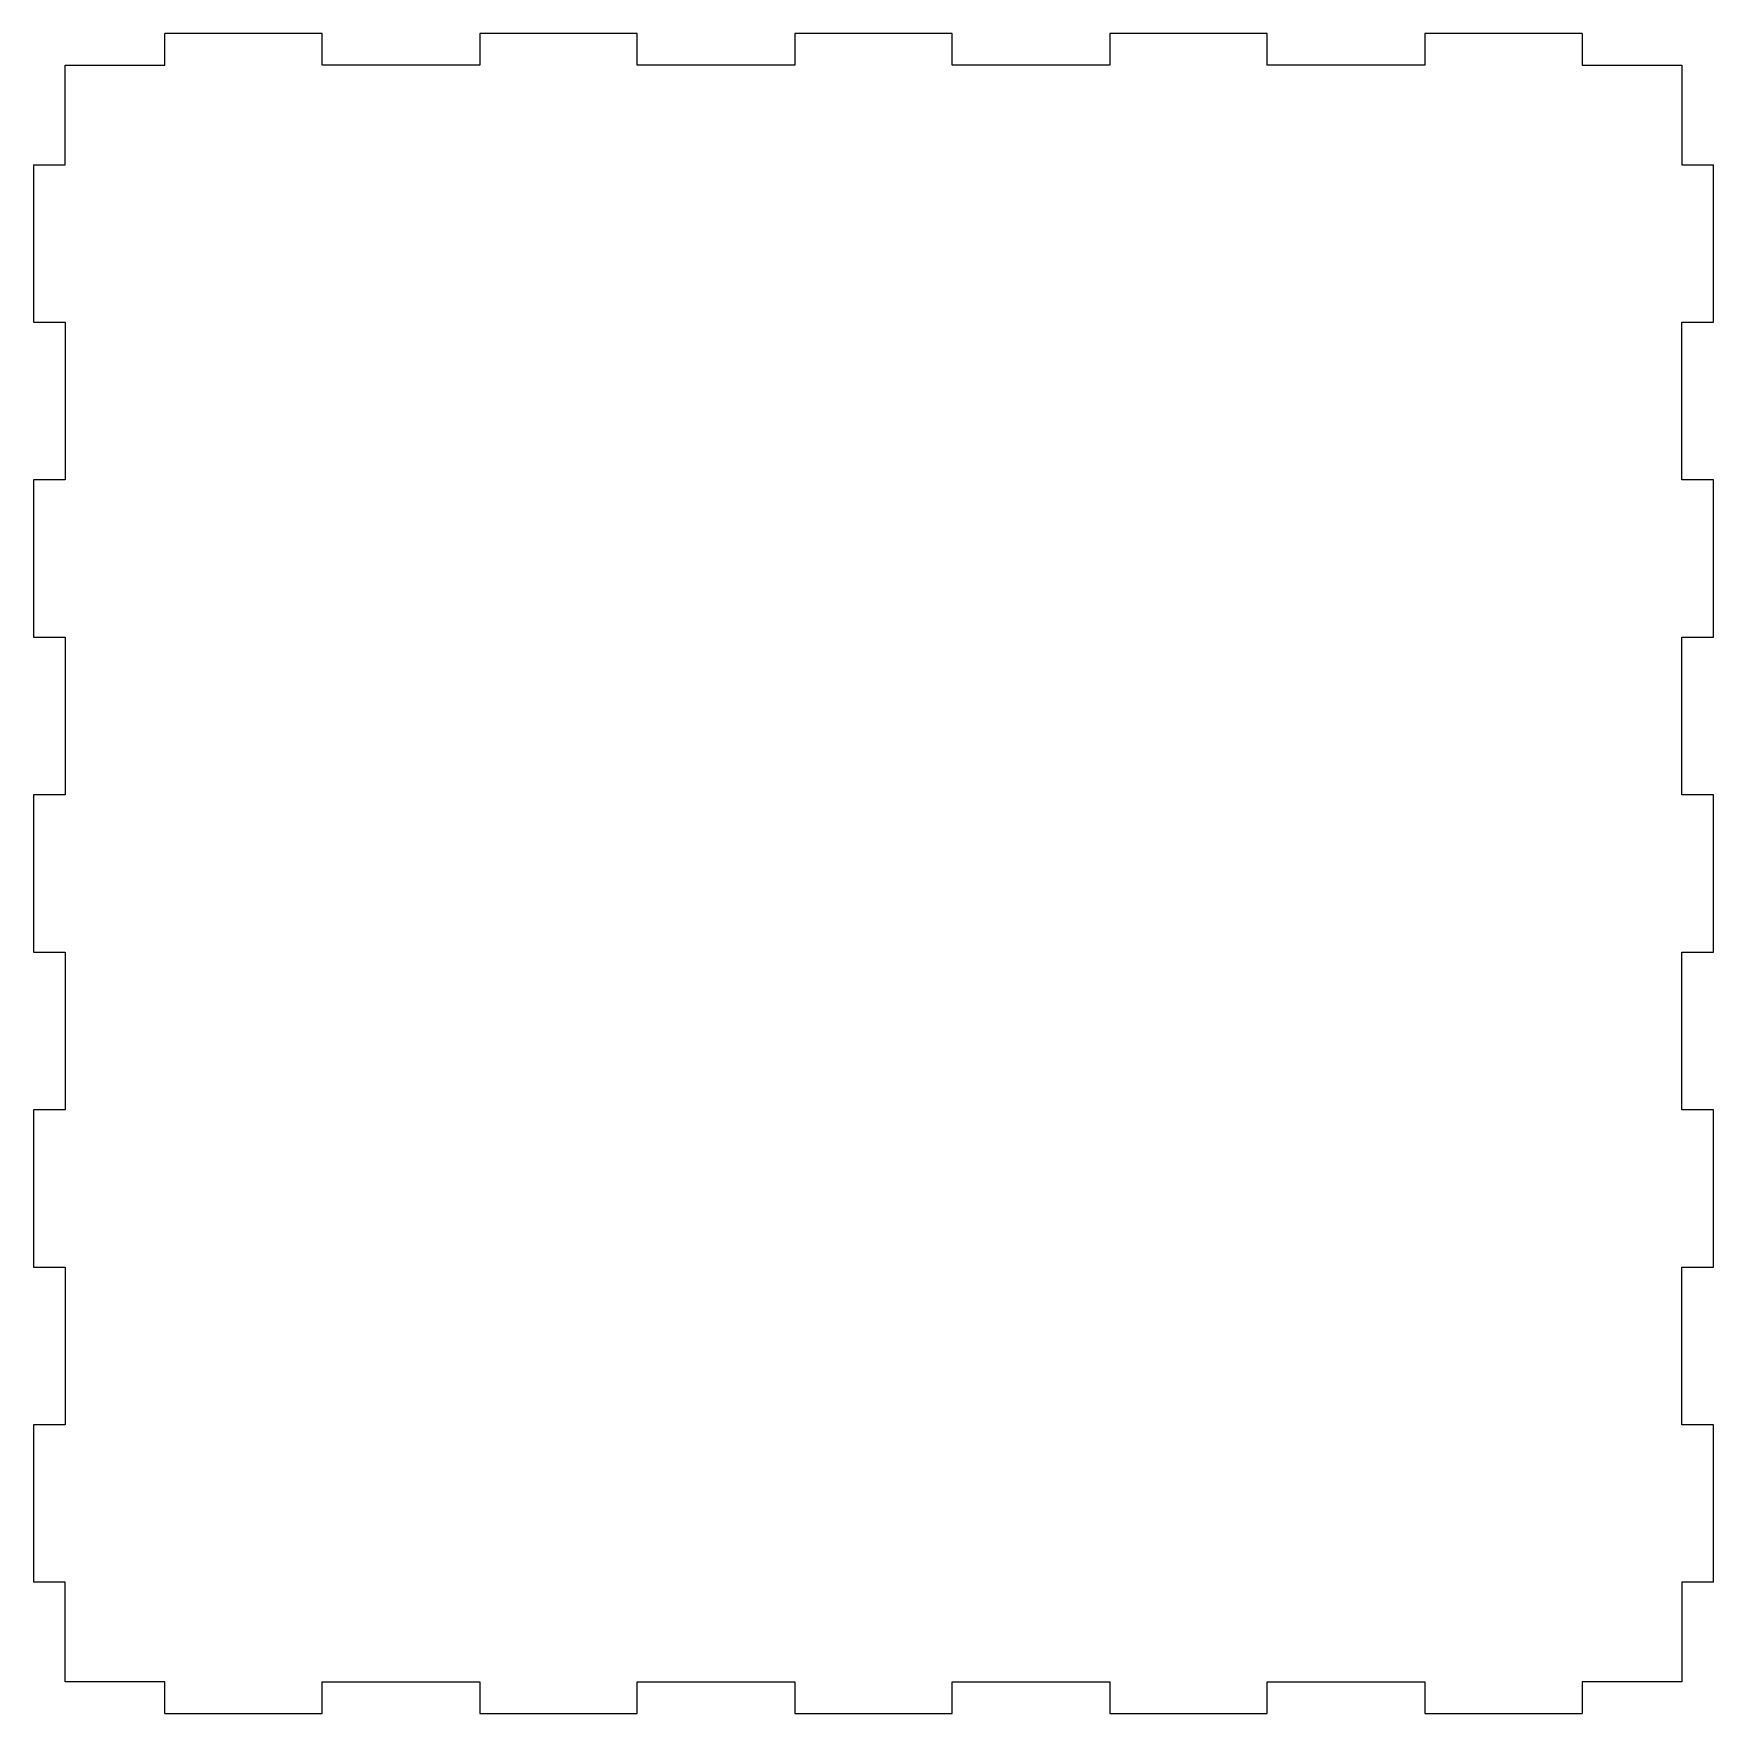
# Model space of a CAD drawing. Header units: millimetres. Extents: x -80 to 80, y -80 to 80.
import ezdxf

# ---------------------------------------------------------------- set-up
doc = ezdxf.new("R2010")
doc.units = ezdxf.units.MM

msp = doc.modelspace()

# ---------------------------------------------------------------- linework, layer by layer
at = {"color": 7, "linetype": 'Continuous', "lineweight": 25}
for p, q in [((-52.5, 80), (-67.5, 80)), ((-67.5, 77), (-67.5, 80)), ((-52.5, 77), (-52.5, 80)), ((-22.5, 80), (-37.5, 80)), ((-37.5, 80), (-37.5, 77)), ((-22.5, 77), (-22.5, 80)), ((7.5, 80), (-7.5, 80)), ((-7.5, 80), (-7.5, 77)), ((7.5, 77), (7.5, 80)), ((37.5, 80), (22.5, 80)), ((22.5, 80), (22.5, 77)), ((37.5, 77), (37.5, 80)), ((67.5, 80), (52.5, 80)), ((52.5, 80), (52.5, 77)), ((67.5, 80), (67.5, 77)), ((-77, 77), (-67.5, 77)), ((-77, 67.5), (-77, 77)), ((-37.5, 77), (-52.5, 77)), ((-7.5, 77), (-22.5, 77)), ((22.5, 77), (7.5, 77)), ((52.5, 77), (37.5, 77)), ((67.5, 77), (77, 77)), ((77, 77), (77, 67.5)), ((-80, 67.5), (-77, 67.5)), ((-80, 67.5), (-80, 52.5)), ((77, 67.5), (80, 67.5)), ((80, 52.5), (80, 67.5)), ((-80, 52.5), (-77, 52.5)), ((-77, 52.5), (-77, 37.5)), ((77, 37.5), (77, 52.5)), ((77, 52.5), (80, 52.5)), ((-77, 37.5), (-80, 37.5)), ((-80, 37.5), (-80, 22.5)), ((80, 37.5), (77, 37.5)), ((80, 22.5), (80, 37.5)), ((-80, 22.5), (-77, 22.5)), ((-77, 22.5), (-77, 7.5)), ((77, 7.5), (77, 22.5)), ((77, 22.5), (80, 22.5)), ((-77, 7.5), (-80, 7.5)), ((-80, 7.5), (-80, -7.5)), ((80, 7.5), (77, 7.5)), ((80, -7.5), (80, 7.5)), ((-80, -7.5), (-77, -7.5)), ((-77, -7.5), (-77, -22.5)), ((77, -22.5), (77, -7.5)), ((77, -7.5), (80, -7.5)), ((-77, -22.5), (-80, -22.5)), ((-80, -22.5), (-80, -37.5)), ((80, -22.5), (77, -22.5)), ((80, -37.5), (80, -22.5)), ((-80, -37.5), (-77, -37.5)), ((-77, -37.5), (-77, -52.5)), ((77, -52.5), (77, -37.5)), ((77, -37.5), (80, -37.5)), ((-77, -52.5), (-80, -52.5)), ((-80, -52.5), (-80, -67.5)), ((80, -52.5), (77, -52.5)), ((80, -67.5), (80, -52.5)), ((-77, -67.5), (-80, -67.5)), ((-77, -77), (-77, -67.5)), ((77, -67.5), (77, -77)), ((80, -67.5), (77, -67.5)), ((-67.5, -77), (-77, -77)), ((-67.5, -80), (-67.5, -77)), ((-52.5, -80), (-52.5, -77)), ((-52.5, -77), (-37.5, -77)), ((-37.5, -77), (-37.5, -80)), ((-22.5, -80), (-22.5, -77)), ((-22.5, -77), (-7.5, -77)), ((-7.5, -77), (-7.5, -80)), ((7.5, -80), (7.5, -77)), ((7.5, -77), (22.5, -77)), ((22.5, -77), (22.5, -80)), ((37.5, -80), (37.5, -77)), ((37.5, -77), (52.5, -77)), ((52.5, -77), (52.5, -80)), ((67.5, -77), (67.5, -80)), ((77, -77), (67.5, -77)), ((-67.5, -80), (-52.5, -80)), ((-37.5, -80), (-22.5, -80)), ((-7.5, -80), (7.5, -80)), ((22.5, -80), (37.5, -80)), ((52.5, -80), (67.5, -80))]:
    msp.add_line(p, q, dxfattribs=at)

doc.saveas('drawing.dxf')
